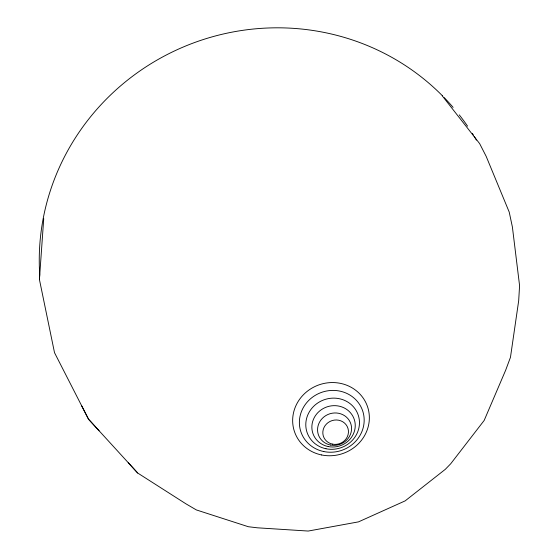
<?xml version="1.0" encoding="UTF-8"?>
<svg xmlns="http://www.w3.org/2000/svg" width="559" height="559" viewBox="0 0 559 559"><rect width="100%" height="100%" fill="white"/><g stroke="black" fill="none" stroke-linecap="round" stroke-linejoin="round"><path stroke-width="0.84" d="M99.104 430.786L88.518 419.194L54.516 352.68L39.423 279.5L39.731 274.902A234.396 227.213 -19.6 0 1 179.453 48.668A234.396 227.213 -19.6 0 1 442.393 95.75M39.423 279.5L43.728 218.66M81.754 405.981L88.518 419.194L137.689 473.026L185.923 503.82L196.314 509.913L248.315 526.718L257.371 527.808L308.212 531.05L358.501 521.868L405.156 500.878L445.271 469.357L450.708 463.767L484.164 420.452L505.602 370.351L510.465 357.32L518.682 300.728L519.577 285.621L512.393 226.989L509.207 212.05L486.183 156.387L479.636 143.6L442.232 95.813M128.249 462.684L137.689 473.026M444.23 97.629A234.396 227.213 -19.6 0 1 453.111 107.377M459.267 114.868A234.396 227.213 -19.6 0 1 467.59 126.187M472.39 133.461A234.396 227.213 -19.6 0 1 473.305 134.936M474.214 136.41A234.396 227.213 -19.6 0 1 476.422 140.113M321.509 454.942A38.599 36.342 -19.6 0 0 367.934 407.937A38.599 36.342 -19.6 0 0 303.565 394.598A38.599 36.342 -19.6 0 0 321.509 454.942M323.78 451.553A32.618 30.696 -19.6 0 0 362.966 411.808A32.618 30.696 -19.6 0 0 308.575 400.6A32.618 30.696 -19.6 0 0 323.78 451.553M326.023 448.751A27.014 25.414 -19.6 0 0 358.452 415.812A27.014 25.414 -19.6 0 0 313.396 406.582A27.014 25.414 -19.6 0 0 326.023 448.751M328.238 446.564A21.836 20.529 -19.6 0 0 354.427 419.928A21.836 20.529 -19.6 0 0 318.001 412.5A21.836 20.529 -19.6 0 0 328.238 446.564M330.404 445.02A17.119 16.085 -19.6 0 0 350.926 424.127A17.119 16.085 -19.6 0 0 322.361 418.335A17.119 16.085 -19.6 0 0 330.404 445.02M332.514 444.139A12.906 12.116 -19.6 0 0 347.971 428.383A12.906 12.116 -19.6 0 0 326.442 424.036A12.906 12.116 -19.6 0 0 332.514 444.139"/></g></svg>
